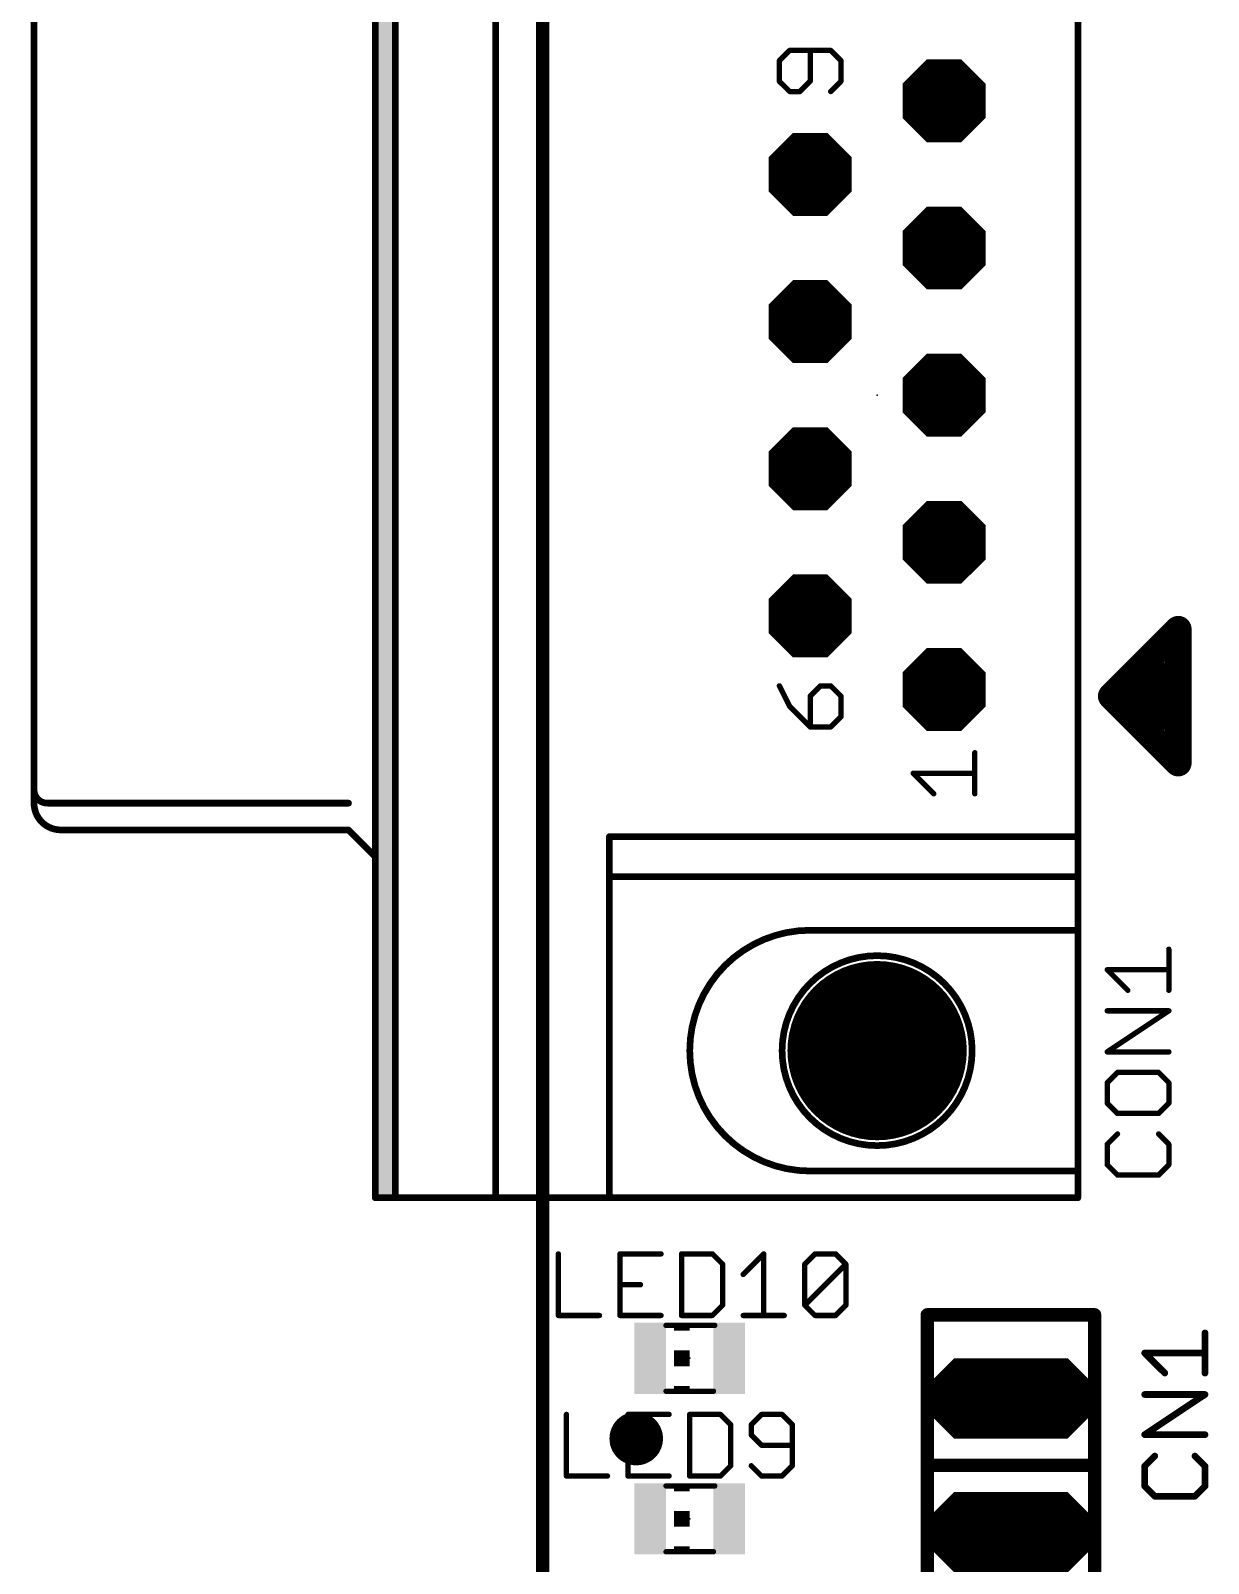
# Model space of a CAD drawing. Extents: x -10 to 136, y 0 to 101.
# Drawn here: x -9.72 to 12.64, y 15.92 to 45.02 of the extents above; entities that cross this region are included whole.
import ezdxf

# ---------------------------------------------------------------- set-up
doc = ezdxf.new("R2010")
doc.units = 0
for name, color, linetype in [('17', 92, 'CONTINUOUS'), ('18', 92, 'CONTINUOUS'), ('20', 7, 'CONTINUOUS'), ('21', 253, 'CONTINUOUS'), ('23', 7, 'CONTINUOUS'), ('25', 253, 'CONTINUOUS'), ('51', 253, 'CONTINUOUS')]:
    doc.layers.add(name, color=color, linetype=linetype)

# ---------------------------------------------------------------- blocks, each defined once
blk = doc.blocks.new('LONGP100')
at = {"const_width": 0.5}
blk.add_lwpolyline([(-0.75, -0.1036), (-0.75, 0.1036), (-0.6036, 0.25), (0.6036, 0.25), (0.75, 0.1036), (0.75, -0.1036), (0.6036, -0.25), (-0.6036, -0.25), (-0.75, -0.1036), (-0.75, 0.1036)], dxfattribs=at)
blk = doc.blocks.new('RECT')
blk.add_solid([(-0.5, -0.5), (0.5, -0.5), (-0.5, 0.5), (0.5, 0.5)])
blk = doc.blocks.new('OCTAGONP')
at = {"const_width": 0.5}
blk.add_lwpolyline([(-0.25, -0.1036), (-0.25, 0.1036), (-0.1036, 0.25), (0.1036, 0.25), (0.25, 0.1036), (0.25, -0.1036), (0.1036, -0.25), (-0.1036, -0.25), (-0.25, -0.1036), (-0.25, 0.1036)], dxfattribs=at)
blk = doc.blocks.new('ROUNDV')
at = {"const_width": 0.5}
blk.add_lwpolyline([(0, -0.25, 1), (0, 0.25, 1), (0, -0.25)], format="xyb", dxfattribs=at)

msp = doc.modelspace()

# ---------------------------------------------------------------- linework, layer by layer
at = {"layer": '20', "const_width": 0.254}
msp.add_lwpolyline([(0, 94), (0, 0)], dxfattribs=at)
at = {"layer": '20'}
msp.add_circle((6.35, 25.654), 1.6002, dxfattribs=at)
at = {"layer": '21'}
for points, const_width in [([(-2.794, 22.86), (-2.794, 53.34)], 0.127), ([(-0.889, 22.86), (-0.889, 53.34)], 0.127), ([(-3.175, 46.863), (-3.175, 29.337)], 0.127), ([(10.16, 29.718), (10.16, 46.482)], 0.127), ([(-9.652, 30.353), (-9.652, 45.847)], 0.127), ([(4.6898, 44.6453), (4.4949, 44.4504)], 0.1016), ([(5.4694, 44.6453), (4.6898, 44.6453)], 0.1016), ([(5.0796, 44.0606), (5.0796, 44.6453)], 0.1016), ([(5.6642, 44.4504), (5.4694, 44.6453)], 0.1016), ([(4.4949, 44.4504), (4.4949, 44.0606)], 0.1016), ([(5.6642, 44.0606), (5.6642, 44.4504)], 0.1016), ([(4.4949, 44.0606), (4.6898, 43.8658)], 0.1016), ([(4.8847, 43.8658), (5.0796, 44.0606)], 0.1016), ([(5.4694, 43.8658), (5.6642, 44.0606)], 0.1016), ([(4.6898, 43.8658), (4.8847, 43.8658)], 0.1016), ([(12.065, 33.655), (10.795, 32.385)], 0.508), ([(12.065, 31.115), (12.065, 33.655)], 0.508), ([(11.557, 31.75), (11.557, 33.02)], 0.508), ([(4.4949, 32.5803), (4.6898, 32.1905)], 0.1016), ([(5.2745, 32.5803), (5.0796, 32.3854)], 0.1016), ([(5.4694, 32.5803), (5.2745, 32.5803)], 0.1016), ([(5.6642, 32.3854), (5.4694, 32.5803)], 0.1016), ([(10.795, 32.385), (12.065, 31.115)], 0.508), ([(10.922, 32.385), (11.303, 32.385)], 0.508), ([(5.0796, 32.3854), (5.0796, 31.8008)], 0.1016), ([(5.6642, 31.9956), (5.6642, 32.3854)], 0.1016), ([(4.6898, 32.1905), (5.0796, 31.8008)], 0.1016), ([(5.4694, 31.8008), (5.6642, 31.9956)], 0.1016), ([(5.0796, 31.8008), (5.4694, 31.8008)], 0.1016), ([(8.2042, 30.5308), (8.2042, 31.3103)], 0.1016), ([(7.4247, 30.5308), (7.0349, 30.9205)], 0.1016), ([(7.0349, 30.9205), (8.2042, 30.9205)], 0.1016), ([(-9.398, 30.353), (-3.683, 30.353)], 0.127), ([(-9.144, 29.845), (-3.683, 29.845)], 0.127), ([(-3.683, 29.845), (-3.175, 29.337)], 0.127), ([(1.27, 29.718), (10.16, 29.718)], 0.127), ([(1.27, 29.718), (1.27, 28.956)], 0.127), ([(10.16, 28.956), (10.16, 29.718)], 0.127), ([(-3.175, 29.337), (-3.175, 22.86)], 0.127), ([(1.27, 28.956), (10.16, 28.956)], 0.127), ([(1.27, 28.956), (1.27, 22.86)], 0.127), ([(10.16, 27.94), (10.16, 28.956)], 0.127), ([(10.16, 27.94), (5.08, 27.94)], 0.127), ([(10.16, 23.368), (10.16, 27.94)], 0.127), ([(10.16, 23.368), (5.08, 23.368)], 0.127), ([(10.16, 22.86), (10.16, 23.368)], 0.127), ([(-2.794, 22.86), (-3.175, 22.86)], 0.127), ([(-0.889, 22.86), (-2.794, 22.86)], 0.127), ([(1.27, 22.86), (-0.889, 22.86)], 0.127), ([(10.16, 22.86), (1.27, 22.86)], 0.127), ([(10.4775, 20.6375), (7.3025, 20.6375)], 0.254), ([(7.3025, 20.6375), (7.3025, 7.3025)], 0.254), ([(10.4775, 17.78), (10.4775, 20.6375)], 0.254), ([(10.4775, 17.78), (7.3025, 17.78)], 0.254), ([(10.4775, 7.3025), (10.4775, 17.78)], 0.254)]:
    msp.add_lwpolyline(points, dxfattribs=dict(at, const_width=const_width))
for points, const_width in [([(4.6898, 44.6707, 1), (4.6898, 44.6199)], 0.0508), ([(4.7078, 44.6273, 1), (4.6718, 44.6633)], 0.0508), ([(5.105, 44.6453, 1), (5.0542, 44.6453)], 0.0508), ([(5.4874, 44.6633, 1), (5.4514, 44.6273)], 0.0508), ([(5.4694, 44.6199, 1), (5.4694, 44.6707)], 0.0508), ([(4.4769, 44.4684, 1), (4.5129, 44.4324)], 0.0508), ([(4.5203, 44.4504, 1), (4.4695, 44.4504)], 0.0508), ([(5.6896, 44.4504, 1), (5.6388, 44.4504)], 0.0508), ([(5.6462, 44.4324, 1), (5.6822, 44.4684)], 0.0508), ([(4.5129, 44.0786, 1), (4.4769, 44.0426)], 0.0508), ([(4.4695, 44.0606, 1), (4.5203, 44.0606)], 0.0508), ([(5.0542, 44.0606, 1), (5.105, 44.0606)], 0.0508), ([(5.0976, 44.0426, 1), (5.0616, 44.0786)], 0.0508), ([(5.6388, 44.0606, 1), (5.6896, 44.0606)], 0.0508), ([(5.6822, 44.0426, 1), (5.6462, 44.0786)], 0.0508), ([(4.6898, 43.8912, 1), (4.6898, 43.8404)], 0.0508), ([(4.6718, 43.8478, 1), (4.7078, 43.8838)], 0.0508), ([(4.8667, 43.8838, 1), (4.9027, 43.8478)], 0.0508), ([(4.8847, 43.8404, 1), (4.8847, 43.8912)], 0.0508), ([(5.4514, 43.8838, 1), (5.4874, 43.8478)], 0.0508), ([(12.192, 33.655, 1), (11.938, 33.655)], 0.254), ([(12.1548, 33.5652, 1), (11.9752, 33.7448)], 0.254), ([(11.684, 33.02, 1), (11.43, 33.02)], 0.254), ([(4.5176, 32.5917, 1), (4.4722, 32.5689)], 0.0508), ([(5.2745, 32.6057, 1), (5.2745, 32.5549)], 0.0508), ([(5.2925, 32.5623, 1), (5.2565, 32.5983)], 0.0508), ([(5.4874, 32.5983, 1), (5.4514, 32.5623)], 0.0508), ([(5.4694, 32.5549, 1), (5.4694, 32.6057)], 0.0508), ([(10.8848, 32.4748, 1), (10.7052, 32.2952)], 0.254), ([(10.7052, 32.4748, 1), (10.8848, 32.2952)], 0.254), ([(10.922, 32.512, 1), (10.922, 32.258)], 0.254), ([(11.303, 32.258, 1), (11.303, 32.512)], 0.254), ([(5.0616, 32.4034, 1), (5.0976, 32.3674)], 0.0508), ([(5.105, 32.3854, 1), (5.0542, 32.3854)], 0.0508), ([(5.6896, 32.3854, 1), (5.6388, 32.3854)], 0.0508), ([(5.6462, 32.3674, 1), (5.6822, 32.4034)], 0.0508), ([(4.7078, 32.2085, 1), (4.6718, 32.1725)], 0.0508), ([(4.6671, 32.1791, 1), (4.7125, 32.2019)], 0.0508), ([(5.6388, 31.9956, 1), (5.6896, 31.9956)], 0.0508), ([(5.6822, 31.9776, 1), (5.6462, 32.0136)], 0.0508), ([(5.0796, 31.8262, 1), (5.0796, 31.7754)], 0.0508), ([(5.0542, 31.8008, 1), (5.105, 31.8008)], 0.0508), ([(5.0616, 31.7828, 1), (5.0976, 31.8188)], 0.0508), ([(5.4514, 31.8188, 1), (5.4874, 31.7828)], 0.0508), ([(5.4694, 31.7754, 1), (5.4694, 31.8262)], 0.0508), ([(11.43, 31.75, 1), (11.684, 31.75)], 0.254), ([(8.2296, 31.3103, 1), (8.1788, 31.3103)], 0.0508), ([(11.938, 31.115, 1), (12.192, 31.115)], 0.254), ([(11.9752, 31.0252, 1), (12.1548, 31.2048)], 0.254), ([(7.0529, 30.9385, 1), (7.0169, 30.9025)], 0.0508), ([(7.0349, 30.9459, 1), (7.0349, 30.8951)], 0.0508), ([(8.2042, 30.8951, 1), (8.2042, 30.9459)], 0.0508), ([(-9.652, 30.607, 0.4142), (-9.398, 30.353)], 0.127), ([(-9.6203, 30.607, 1), (-9.6838, 30.607)], 0.0635), ([(7.4067, 30.5128, 1), (7.4427, 30.5488)], 0.0508), ([(-9.652, 30.353, 0.4142), (-9.144, 29.845)], 0.127), ([(-9.6203, 30.353, 1), (-9.6838, 30.353)], 0.0635), ([(-9.6838, 30.353, 1), (-9.6203, 30.353)], 0.0635), ([(-9.398, 30.3848, 1), (-9.398, 30.3213)], 0.0635), ([(-9.398, 30.3213, 1), (-9.398, 30.3848)], 0.0635), ([(-3.683, 30.3213, 1), (-3.683, 30.3848)], 0.0635), ([(8.1788, 30.5308, 1), (8.2296, 30.5308)], 0.0508), ([(-9.144, 29.8768, 1), (-9.144, 29.8133)], 0.0635), ([(-9.144, 29.8133, 1), (-9.144, 29.8768)], 0.0635), ([(-3.6605, 29.8675, 1), (-3.7055, 29.8225)], 0.0635), ([(-3.683, 29.8133, 1), (-3.683, 29.8768)], 0.0635), ([(1.27, 29.7497, 1), (1.27, 29.6863)], 0.0635), ([(1.3017, 29.718, 1), (1.2383, 29.718)], 0.0635), ([(10.1918, 29.718, 1), (10.1282, 29.718)], 0.0635), ([(10.1282, 29.718, 1), (10.1918, 29.718)], 0.0635), ([(10.16, 29.6863, 1), (10.16, 29.7497)], 0.0635), ([(-3.1433, 29.337, 1), (-3.2068, 29.337)], 0.0635), ([(-3.2068, 29.337, 1), (-3.1433, 29.337)], 0.0635), ([(-3.1975, 29.3145, 1), (-3.1525, 29.3595)], 0.0635), ([(1.27, 28.9878, 1), (1.27, 28.9243)], 0.0635), ([(1.3017, 28.956, 1), (1.2383, 28.956)], 0.0635), ([(1.2383, 28.956, 1), (1.3017, 28.956)], 0.0635), ([(10.1918, 28.956, 1), (10.1282, 28.956)], 0.0635), ([(10.1282, 28.956, 1), (10.1918, 28.956)], 0.0635), ([(10.16, 28.9243, 1), (10.16, 28.9878)], 0.0635), ([(5.08, 27.94, 1), (5.08, 23.368)], 0.127), ([(5.08, 27.9718, 1), (5.08, 27.9083)], 0.0635), ([(5.08, 27.9083, 1), (5.08, 27.9718)], 0.0635), ([(10.1918, 27.94, 1), (10.1282, 27.94)], 0.0635), ([(10.1282, 27.94, 1), (10.1918, 27.94)], 0.0635), ([(10.16, 27.9083, 1), (10.16, 27.9718)], 0.0635), ([(6.35, 23.8506, 1), (6.35, 27.4574, 1), (6.35, 23.8506)], 0.127), ([(5.08, 23.3998, 1), (5.08, 23.3363)], 0.0635), ([(5.08, 23.3363, 1), (5.08, 23.3998)], 0.0635), ([(10.1918, 23.368, 1), (10.1282, 23.368)], 0.0635), ([(10.1282, 23.368, 1), (10.1918, 23.368)], 0.0635), ([(10.16, 23.3363, 1), (10.16, 23.3998)], 0.0635), ([(-3.175, 22.8917, 1), (-3.175, 22.8283)], 0.0635), ([(-3.2068, 22.86, 1), (-3.1433, 22.86)], 0.0635), ([(-2.8258, 22.86, 1), (-2.7622, 22.86)], 0.0635), ([(-2.794, 22.8917, 1), (-2.794, 22.8283)], 0.0635), ([(-2.794, 22.8283, 1), (-2.794, 22.8917)], 0.0635), ([(-0.889, 22.8917, 1), (-0.889, 22.8283)], 0.0635), ([(-0.9207, 22.86, 1), (-0.8573, 22.86)], 0.0635), ([(-0.889, 22.8283, 1), (-0.889, 22.8917)], 0.0635), ([(1.27, 22.8917, 1), (1.27, 22.8283)], 0.0635), ([(1.2383, 22.86, 1), (1.3017, 22.86)], 0.0635), ([(1.27, 22.8283, 1), (1.27, 22.8917)], 0.0635), ([(10.1282, 22.86, 1), (10.1918, 22.86)], 0.0635), ([(10.16, 22.8283, 1), (10.16, 22.8917)], 0.0635), ([(7.3025, 20.701, 1), (7.3025, 20.574)], 0.127), ([(7.366, 20.6375, 1), (7.239, 20.6375)], 0.127), ([(10.541, 20.6375, 1), (10.414, 20.6375)], 0.127), ([(10.4775, 20.574, 1), (10.4775, 20.701)], 0.127), ([(7.3025, 17.8435, 1), (7.3025, 17.7165)], 0.127), ([(10.541, 17.78, 1), (10.414, 17.78)], 0.127), ([(10.414, 17.78, 1), (10.541, 17.78)], 0.127), ([(10.4775, 17.7165, 1), (10.4775, 17.8435)], 0.127)]:
    msp.add_lwpolyline(points, format="xyb", dxfattribs=dict(at, const_width=const_width))
at = {"layer": '23'}
for p in [(6.35, 38.1), (2.794, 19.812), (2.794, 16.764)]:
    msp.add_point(p, dxfattribs=at)
at = {"layer": '25'}
for points, const_width in [([(11.8872, 26.7997), (11.8872, 27.5792)], 0.1016), ([(11.1077, 26.7997), (10.7179, 27.1894)], 0.1016), ([(10.7179, 27.1894), (11.8872, 27.1894)], 0.1016), ([(10.7179, 25.6304), (11.8872, 26.4099)], 0.1016), ([(11.8872, 26.4099), (10.7179, 26.4099)], 0.1016), ([(11.8872, 25.6304), (10.7179, 25.6304)], 0.1016), ([(10.9128, 25.2406), (10.7179, 25.0457)], 0.1016), ([(10.7179, 25.0457), (10.7179, 24.6559)], 0.1016), ([(11.6924, 25.2406), (10.9128, 25.2406)], 0.1016), ([(11.8872, 25.0457), (11.6924, 25.2406)], 0.1016), ([(11.8872, 24.6559), (11.8872, 25.0457)], 0.1016), ([(10.7179, 24.6559), (10.9128, 24.4611)], 0.1016), ([(10.9128, 24.4611), (11.6924, 24.4611)], 0.1016), ([(11.6924, 24.4611), (11.8872, 24.6559)], 0.1016), ([(10.9128, 24.0713), (10.7179, 23.8764)], 0.1016), ([(10.7179, 23.8764), (10.7179, 23.4866)], 0.1016), ([(11.8872, 23.8764), (11.6924, 24.0713)], 0.1016), ([(11.8872, 23.4866), (11.8872, 23.8764)], 0.1016), ([(10.7179, 23.4866), (10.9128, 23.2918)], 0.1016), ([(10.9128, 23.2918), (11.6924, 23.2918)], 0.1016), ([(11.6924, 23.2918), (11.8872, 23.4866)], 0.1016), ([(0.2999, 21.7941), (0.2999, 20.6248)], 0.1016), ([(2.2487, 21.7941), (1.4692, 21.7941)], 0.1016), ([(1.4692, 21.7941), (1.4692, 20.6248)], 0.1016), ([(2.6385, 21.7941), (2.6385, 20.6248)], 0.1016), ([(3.2231, 21.7941), (2.6385, 21.7941)], 0.1016), ([(3.418, 21.5992), (3.2231, 21.7941)], 0.1016), ([(3.8078, 21.4043), (4.1975, 21.7941)], 0.1016), ([(4.1975, 21.7941), (4.1975, 20.6248)], 0.1016), ([(4.9771, 21.5992), (5.1719, 21.7941)], 0.1016), ([(5.1719, 21.7941), (5.5617, 21.7941)], 0.1016), ([(5.5617, 21.7941), (5.7566, 21.5992)], 0.1016), ([(3.418, 20.8196), (3.418, 21.5992)], 0.1016), ([(4.9771, 20.8196), (4.9771, 21.5992)], 0.1016), ([(4.9771, 20.8196), (5.7566, 21.5992)], 0.1016), ([(5.7566, 21.5992), (5.7566, 20.8196)], 0.1016), ([(1.4692, 21.2094), (1.8589, 21.2094)], 0.1016), ([(0.2999, 20.6248), (1.0794, 20.6248)], 0.1016), ([(1.4692, 20.6248), (2.2487, 20.6248)], 0.1016), ([(2.6385, 20.6248), (3.2231, 20.6248)], 0.1016), ([(3.2231, 20.6248), (3.418, 20.8196)], 0.1016), ([(3.8078, 20.6248), (4.5873, 20.6248)], 0.1016), ([(5.1719, 20.6248), (4.9771, 20.8196)], 0.1016), ([(5.5617, 20.6248), (5.1719, 20.6248)], 0.1016), ([(5.7566, 20.8196), (5.5617, 20.6248)], 0.1016), ([(12.573, 19.5315), (12.573, 20.2941)], 0.127), ([(11.8104, 19.5315), (11.4291, 19.9128)], 0.127), ([(11.4291, 19.9128), (12.573, 19.9128)], 0.127), ([(11.4291, 18.3622), (12.573, 19.1248)], 0.127), ([(12.573, 19.1248), (11.4291, 19.1248)], 0.127), ([(0.4533, 18.7461), (0.4533, 17.5768)], 0.1016), ([(2.4021, 18.7461), (1.6226, 18.7461)], 0.1016), ([(1.6226, 18.7461), (1.6226, 17.5768)], 0.1016), ([(2.7919, 18.7461), (2.7919, 17.5768)], 0.1016), ([(3.3765, 18.7461), (2.7919, 18.7461)], 0.1016), ([(3.5714, 18.5512), (3.3765, 18.7461)], 0.1016), ([(4.156, 18.7461), (3.9612, 18.5512)], 0.1016), ([(4.5458, 18.7461), (4.156, 18.7461)], 0.1016), ([(4.7407, 18.5512), (4.5458, 18.7461)], 0.1016), ([(3.5714, 17.7716), (3.5714, 18.5512)], 0.1016), ([(3.9612, 18.5512), (3.9612, 18.3563)], 0.1016), ([(3.9612, 18.3563), (4.156, 18.1614)], 0.1016), ([(4.7407, 17.7716), (4.7407, 18.5512)], 0.1016), ([(12.573, 18.3622), (11.4291, 18.3622)], 0.127), ([(1.6226, 18.1614), (2.0123, 18.1614)], 0.1016), ([(4.156, 18.1614), (4.7407, 18.1614)], 0.1016), ([(3.3765, 17.5768), (3.5714, 17.7716)], 0.1016), ([(3.9612, 17.7716), (4.156, 17.5768)], 0.1016), ([(4.5458, 17.5768), (4.7407, 17.7716)], 0.1016), ([(11.6197, 17.9555), (11.4291, 17.7648)], 0.127), ([(11.4291, 17.7648), (11.4291, 17.3835)], 0.127), ([(12.573, 17.7648), (12.3824, 17.9555)], 0.127), ([(12.573, 17.3835), (12.573, 17.7648)], 0.127), ([(0.4533, 17.5768), (1.2328, 17.5768)], 0.1016), ([(1.6226, 17.5768), (2.4021, 17.5768)], 0.1016), ([(2.7919, 17.5768), (3.3765, 17.5768)], 0.1016), ([(4.156, 17.5768), (4.5458, 17.5768)], 0.1016), ([(11.4291, 17.3835), (11.6197, 17.1929)], 0.127), ([(11.6197, 17.1929), (12.3824, 17.1929)], 0.127), ([(12.3824, 17.1929), (12.573, 17.3835)], 0.127)]:
    msp.add_lwpolyline(points, dxfattribs=dict(at, const_width=const_width))
for points, const_width in [([(11.9126, 27.5792, 1), (11.8618, 27.5792)], 0.0508), ([(10.7359, 27.2074, 1), (10.6999, 27.1714)], 0.0508), ([(10.7179, 27.2148, 1), (10.7179, 27.164)], 0.0508), ([(11.8872, 27.164, 1), (11.8872, 27.2148)], 0.0508), ([(11.0897, 26.7817, 1), (11.1257, 26.8177)], 0.0508), ([(11.8618, 26.7997, 1), (11.9126, 26.7997)], 0.0508), ([(10.7179, 26.4353, 1), (10.7179, 26.3845)], 0.0508), ([(11.9013, 26.3888, 1), (11.8731, 26.431)], 0.0508), ([(11.8872, 26.3845, 1), (11.8872, 26.4353)], 0.0508), ([(10.7179, 25.6558, 1), (10.7179, 25.605)], 0.0508), ([(10.7038, 25.6515, 1), (10.732, 25.6093)], 0.0508), ([(11.8872, 25.605, 1), (11.8872, 25.6558)], 0.0508), ([(10.6999, 25.0637, 1), (10.7359, 25.0277)], 0.0508), ([(10.7433, 25.0457, 1), (10.6925, 25.0457)], 0.0508), ([(10.9128, 25.266, 1), (10.9128, 25.2152)], 0.0508), ([(10.9308, 25.2226, 1), (10.8948, 25.2586)], 0.0508), ([(11.7104, 25.2586, 1), (11.6744, 25.2226)], 0.0508), ([(11.6924, 25.2152, 1), (11.6924, 25.266)], 0.0508), ([(11.9126, 25.0457, 1), (11.8618, 25.0457)], 0.0508), ([(11.8692, 25.0277, 1), (11.9052, 25.0637)], 0.0508), ([(10.7359, 24.6739, 1), (10.6999, 24.6379)], 0.0508), ([(10.6925, 24.6559, 1), (10.7433, 24.6559)], 0.0508), ([(10.9128, 24.4865, 1), (10.9128, 24.4357)], 0.0508), ([(10.8948, 24.4431, 1), (10.9308, 24.4791)], 0.0508), ([(11.6744, 24.4791, 1), (11.7104, 24.4431)], 0.0508), ([(11.6924, 24.4357, 1), (11.6924, 24.4865)], 0.0508), ([(11.8618, 24.6559, 1), (11.9126, 24.6559)], 0.0508), ([(11.9052, 24.6379, 1), (11.8692, 24.6739)], 0.0508), ([(10.6999, 23.8944, 1), (10.7359, 23.8584)], 0.0508), ([(10.7433, 23.8764, 1), (10.6925, 23.8764)], 0.0508), ([(10.9308, 24.0533, 1), (10.8948, 24.0893)], 0.0508), ([(11.7104, 24.0893, 1), (11.6744, 24.0533)], 0.0508), ([(11.9126, 23.8764, 1), (11.8618, 23.8764)], 0.0508), ([(11.8692, 23.8584, 1), (11.9052, 23.8944)], 0.0508), ([(10.7359, 23.5046, 1), (10.6999, 23.4686)], 0.0508), ([(10.6925, 23.4866, 1), (10.7433, 23.4866)], 0.0508), ([(10.9128, 23.3172, 1), (10.9128, 23.2664)], 0.0508), ([(10.8948, 23.2738, 1), (10.9308, 23.3098)], 0.0508), ([(11.6744, 23.3098, 1), (11.7104, 23.2738)], 0.0508), ([(11.6924, 23.2664, 1), (11.6924, 23.3172)], 0.0508), ([(11.8618, 23.4866, 1), (11.9126, 23.4866)], 0.0508), ([(11.9052, 23.4686, 1), (11.8692, 23.5046)], 0.0508), ([(0.3253, 21.7941, 1), (0.2745, 21.7941)], 0.0508), ([(1.4692, 21.8195, 1), (1.4692, 21.7687)], 0.0508), ([(1.4946, 21.7941, 1), (1.4438, 21.7941)], 0.0508), ([(2.2487, 21.7687, 1), (2.2487, 21.8195)], 0.0508), ([(2.6639, 21.7941, 1), (2.6131, 21.7941)], 0.0508), ([(2.6385, 21.8195, 1), (2.6385, 21.7687)], 0.0508), ([(3.2411, 21.8121, 1), (3.2051, 21.7761)], 0.0508), ([(3.2231, 21.7687, 1), (3.2231, 21.8195)], 0.0508), ([(4.2229, 21.7941, 1), (4.1721, 21.7941)], 0.0508), ([(4.2155, 21.7761, 1), (4.1795, 21.8121)], 0.0508), ([(5.1719, 21.8195, 1), (5.1719, 21.7687)], 0.0508), ([(5.1899, 21.7761, 1), (5.1539, 21.8121)], 0.0508), ([(5.5797, 21.8121, 1), (5.5437, 21.7761)], 0.0508), ([(5.5617, 21.7687, 1), (5.5617, 21.8195)], 0.0508), ([(3.4434, 21.5992, 1), (3.3926, 21.5992)], 0.0508), ([(3.4, 21.5812, 1), (3.436, 21.6172)], 0.0508), ([(4.9591, 21.6172, 1), (4.9951, 21.5812)], 0.0508), ([(5.0025, 21.5992, 1), (4.9517, 21.5992)], 0.0508), ([(5.782, 21.5992, 1), (5.7312, 21.5992)], 0.0508), ([(5.7746, 21.5812, 1), (5.7386, 21.6172)], 0.0508), ([(5.7386, 21.5812, 1), (5.7746, 21.6172)], 0.0508), ([(1.4692, 21.2348, 1), (1.4692, 21.184)], 0.0508), ([(1.8589, 21.184, 1), (1.8589, 21.2348)], 0.0508), ([(3.7898, 21.4223, 1), (3.8258, 21.3863)], 0.0508), ([(0.2999, 20.6502, 1), (0.2999, 20.5994)], 0.0508), ([(1.0794, 20.5994, 1), (1.0794, 20.6502)], 0.0508), ([(1.4692, 20.6502, 1), (1.4692, 20.5994)], 0.0508), ([(2.2487, 20.5994, 1), (2.2487, 20.6502)], 0.0508), ([(2.6385, 20.6502, 1), (2.6385, 20.5994)], 0.0508), ([(3.2051, 20.6428, 1), (3.2411, 20.6068)], 0.0508), ([(3.2231, 20.5994, 1), (3.2231, 20.6502)], 0.0508), ([(3.3926, 20.8196, 1), (3.4434, 20.8196)], 0.0508), ([(3.436, 20.8016, 1), (3.4, 20.8376)], 0.0508), ([(3.8078, 20.6502, 1), (3.8078, 20.5994)], 0.0508), ([(4.5873, 20.5994, 1), (4.5873, 20.6502)], 0.0508), ([(4.9951, 20.8376, 1), (4.9591, 20.8016)], 0.0508), ([(4.9591, 20.8376, 1), (4.9951, 20.8016)], 0.0508), ([(4.9517, 20.8196, 1), (5.0025, 20.8196)], 0.0508), ([(5.1719, 20.6502, 1), (5.1719, 20.5994)], 0.0508), ([(5.1539, 20.6068, 1), (5.1899, 20.6428)], 0.0508), ([(5.5437, 20.6428, 1), (5.5797, 20.6068)], 0.0508), ([(5.5617, 20.5994, 1), (5.5617, 20.6502)], 0.0508), ([(5.7312, 20.8196, 1), (5.782, 20.8196)], 0.0508), ([(5.7746, 20.8016, 1), (5.7386, 20.8376)], 0.0508), ([(0.2745, 20.6248, 1), (0.3253, 20.6248)], 0.0508), ([(1.4438, 20.6248, 1), (1.4946, 20.6248)], 0.0508), ([(2.6131, 20.6248, 1), (2.6639, 20.6248)], 0.0508), ([(4.1721, 20.6248, 1), (4.2229, 20.6248)], 0.0508), ([(12.6048, 20.2941, 1), (12.5412, 20.2941)], 0.0635), ([(11.4516, 19.9353, 1), (11.4066, 19.8903)], 0.0635), ([(11.4291, 19.9445, 1), (11.4291, 19.8811)], 0.0635), ([(12.573, 19.8811, 1), (12.573, 19.9445)], 0.0635), ([(11.7879, 19.509, 1), (11.8329, 19.554)], 0.0635), ([(12.5412, 19.5315, 1), (12.6048, 19.5315)], 0.0635), ([(11.4291, 19.1565, 1), (11.4291, 19.0931)], 0.0635), ([(12.5906, 19.0984, 1), (12.5554, 19.1512)], 0.0635), ([(12.573, 19.0931, 1), (12.573, 19.1565)], 0.0635), ([(0.4787, 18.7461, 1), (0.4279, 18.7461)], 0.0508), ([(1.6226, 18.7715, 1), (1.6226, 18.7207)], 0.0508), ([(1.648, 18.7461, 1), (1.5972, 18.7461)], 0.0508), ([(2.4021, 18.7207, 1), (2.4021, 18.7715)], 0.0508), ([(2.8173, 18.7461, 1), (2.7665, 18.7461)], 0.0508), ([(2.7919, 18.7715, 1), (2.7919, 18.7207)], 0.0508), ([(3.3945, 18.7641, 1), (3.3585, 18.7281)], 0.0508), ([(3.3765, 18.7207, 1), (3.3765, 18.7715)], 0.0508), ([(4.156, 18.7715, 1), (4.156, 18.7207)], 0.0508), ([(4.174, 18.7281, 1), (4.138, 18.7641)], 0.0508), ([(4.5638, 18.7641, 1), (4.5278, 18.7281)], 0.0508), ([(4.5458, 18.7207, 1), (4.5458, 18.7715)], 0.0508), ([(3.5968, 18.5512, 1), (3.546, 18.5512)], 0.0508), ([(3.5534, 18.5332, 1), (3.5894, 18.5692)], 0.0508), ([(3.9432, 18.5692, 1), (3.9792, 18.5332)], 0.0508), ([(3.9792, 18.3743, 1), (3.9432, 18.3383)], 0.0508), ([(3.9866, 18.5512, 1), (3.9358, 18.5512)], 0.0508), ([(3.9358, 18.3563, 1), (3.9866, 18.3563)], 0.0508), ([(4.7661, 18.5512, 1), (4.7153, 18.5512)], 0.0508), ([(4.7227, 18.5332, 1), (4.7587, 18.5692)], 0.0508), ([(11.4291, 18.394, 1), (11.4291, 18.3305)], 0.0635), ([(11.4115, 18.3886, 1), (11.4467, 18.3358)], 0.0635), ([(12.573, 18.3305, 1), (12.573, 18.394)], 0.0635), ([(1.6226, 18.1868, 1), (1.6226, 18.136)], 0.0508), ([(2.0123, 18.136, 1), (2.0123, 18.1868)], 0.0508), ([(4.156, 18.1868, 1), (4.156, 18.136)], 0.0508), ([(4.138, 18.1434, 1), (4.174, 18.1794)], 0.0508), ([(4.7407, 18.136, 1), (4.7407, 18.1868)], 0.0508), ([(3.546, 17.7716, 1), (3.5968, 17.7716)], 0.0508), ([(3.5894, 17.7536, 1), (3.5534, 17.7896)], 0.0508), ([(3.9792, 17.7896, 1), (3.9432, 17.7536)], 0.0508), ([(4.7153, 17.7716, 1), (4.7661, 17.7716)], 0.0508), ([(4.7587, 17.7536, 1), (4.7227, 17.7896)], 0.0508), ([(11.4609, 17.7648, 1), (11.3973, 17.7648)], 0.0635), ([(11.4066, 17.7872, 1), (11.4516, 17.7424)], 0.0635), ([(11.6422, 17.9331, 1), (11.5972, 17.9779)], 0.0635), ([(12.4049, 17.9779, 1), (12.3599, 17.9331)], 0.0635), ([(12.6048, 17.7648, 1), (12.5412, 17.7648)], 0.0635), ([(12.5505, 17.7424, 1), (12.5955, 17.7872)], 0.0635), ([(0.4533, 17.6022, 1), (0.4533, 17.5514)], 0.0508), ([(0.4279, 17.5768, 1), (0.4787, 17.5768)], 0.0508), ([(1.2328, 17.5514, 1), (1.2328, 17.6022)], 0.0508), ([(1.6226, 17.6022, 1), (1.6226, 17.5514)], 0.0508), ([(1.5972, 17.5768, 1), (1.648, 17.5768)], 0.0508), ([(2.4021, 17.5514, 1), (2.4021, 17.6022)], 0.0508), ([(2.7919, 17.6022, 1), (2.7919, 17.5514)], 0.0508), ([(2.7665, 17.5768, 1), (2.8173, 17.5768)], 0.0508), ([(3.3585, 17.5948, 1), (3.3945, 17.5588)], 0.0508), ([(3.3765, 17.5514, 1), (3.3765, 17.6022)], 0.0508), ([(4.156, 17.6022, 1), (4.156, 17.5514)], 0.0508), ([(4.138, 17.5588, 1), (4.174, 17.5948)], 0.0508), ([(4.5278, 17.5948, 1), (4.5638, 17.5588)], 0.0508), ([(4.5458, 17.5514, 1), (4.5458, 17.6022)], 0.0508), ([(11.4516, 17.406, 1), (11.4066, 17.361)], 0.0635), ([(11.3973, 17.3835, 1), (11.4609, 17.3835)], 0.0635), ([(11.6197, 17.2247, 1), (11.6197, 17.1612)], 0.0635), ([(11.5972, 17.1704, 1), (11.6422, 17.2154)], 0.0635), ([(12.3599, 17.2154, 1), (12.4049, 17.1704)], 0.0635), ([(12.3824, 17.1612, 1), (12.3824, 17.2247)], 0.0635), ([(12.5412, 17.3835, 1), (12.6048, 17.3835)], 0.0635), ([(12.5955, 17.361, 1), (12.5505, 17.406)], 0.0635)]:
    msp.add_lwpolyline(points, format="xyb", dxfattribs=dict(at, const_width=const_width))
at = {"layer": '29', "const_width": 1.7018}
msp.add_lwpolyline([(6.35, 24.8031, 1), (6.35, 26.5049, 1), (6.35, 24.8031)], format="xyb", dxfattribs=at)
at = {"layer": '30', "const_width": 1.7018}
msp.add_lwpolyline([(6.35, 24.8031, 1), (6.35, 26.5049, 1), (6.35, 24.8031)], format="xyb", dxfattribs=at)
at = {"layer": '51', "const_width": 0.1016}
for points in [[(2.344, 20.437), (3.269, 20.437)], [(2.344, 19.187), (3.244, 19.187)], [(2.344, 17.389), (3.269, 17.389)], [(2.344, 16.139), (3.244, 16.139)]]:
    msp.add_lwpolyline(points, dxfattribs=at)
at = {"layer": '51', "const_width": 0.0508}
for points in [[(2.344, 20.4624, 1), (2.344, 20.4116)], [(3.269, 20.4116, 1), (3.269, 20.4624)], [(2.344, 19.2124, 1), (2.344, 19.1616)], [(3.244, 19.1616, 1), (3.244, 19.2124)], [(2.344, 17.4144, 1), (2.344, 17.3636)], [(3.269, 17.3636, 1), (3.269, 17.4144)], [(2.344, 16.1644, 1), (2.344, 16.1136)], [(3.244, 16.1136, 1), (3.244, 16.1644)]]:
    msp.add_lwpolyline(points, format="xyb", dxfattribs=at)

# ---------------------------------------------------------------- block references
at = {"layer": '17', "xscale": 1.5748, "yscale": 1.5748, "rotation": 90}
for p in [(7.62, 43.688), (7.62, 43.688), (5.08, 42.291), (5.08, 42.291), (7.62, 40.894), (7.62, 40.894), (5.08, 39.497), (5.08, 39.497), (7.62, 38.1), (7.62, 38.1), (5.08, 36.703), (5.08, 36.703), (7.62, 35.306), (7.62, 35.306), (5.08, 33.909), (5.08, 33.909), (7.62, 32.512), (7.62, 32.512)]:
    msp.add_blockref('OCTAGONP', p, dxfattribs=at)
at = {"layer": '17', "xscale": 1.524, "yscale": 1.524}
for p in [(8.89, 19.05), (8.89, 19.05), (8.89, 16.51), (8.89, 16.51)]:
    msp.add_blockref('LONGP100', p, dxfattribs=at)
at = {"layer": '18', "xscale": 1.016, "yscale": 1.016}
msp.add_blockref('ROUNDV', (1.778, 18.288), dxfattribs=at)
at = {"layer": '21', "rotation": 90}
for p, xscale, yscale in [((-2.9845, 38.1), 30.48, 0.381), ((2.644, 20.412), 0.15, 0.3), ((2.644, 19.812), 0.3, 0.3), ((2.644, 19.212), 0.15, 0.3), ((2.644, 17.364), 0.15, 0.3), ((2.644, 16.764), 0.3, 0.3), ((2.644, 16.164), 0.15, 0.3)]:
    msp.add_blockref('RECT', p, dxfattribs=dict(at, xscale=xscale, yscale=yscale))
at = {"layer": '51', "xscale": 1.35, "yscale": 0.6, "rotation": 90}
for p in [(2.044, 19.812), (3.544, 19.812), (2.044, 16.764), (3.544, 16.764)]:
    msp.add_blockref('RECT', p, dxfattribs=at)

doc.saveas('drawing.dxf')
